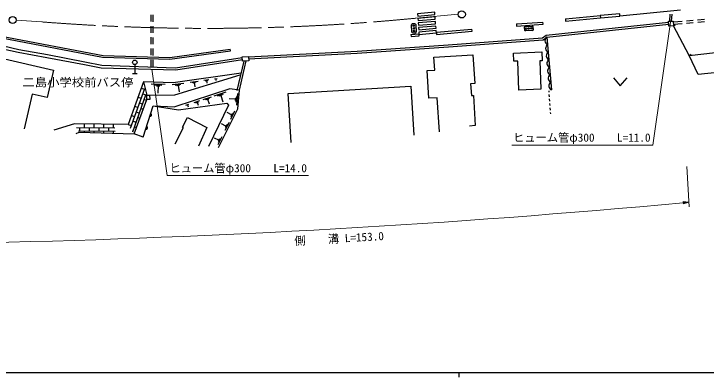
# Model space of a CAD drawing. Units: millimetres, scale not verified. Extents: x 40000 to 680000, y 20000 to 380000.
# Drawn here: x 168824 to 323153, y 204000 to 284962 of the extents above; entities that cross this region are included whole.
import ezdxf
from ezdxf.enums import TextEntityAlignment as Align

# ---------------------------------------------------------------- set-up
doc = ezdxf.new("R2010")
doc.units = ezdxf.units.MM
doc.header["$LTSCALE"] = 1000
doc.linetypes.add('CHAIN', pattern=[18.5, 12, -1.5, 3.5, -1.5])
for name, color, linetype, lineweight in [('M-BGD', 7, 'Continuous', 25), ('M-BMK', 2, 'CHAIN', 13), ('M-BMK-SRVR', 3, 'Continuous', 25), ('M-STR-HTXT', 7, 'Continuous', 13), ('M-STR-STRC', 7, 'Continuous', 25), ('M-STR-STRD', 7, 'Continuous', 25), ('M-TTL-BAND', 7, 'Continuous', 25)]:
    doc.layers.add(name, color=color, linetype=linetype, lineweight=lineweight)
doc.styles.add('ＭＳ ゴシック', font='')
doc.styles.get('ＭＳ ゴシック').set_extended_font_data('MS Gothic')

msp = doc.modelspace()

# ---------------------------------------------------------------- linework, layer by layer
at = {"layer": 'M-BGD'}
for p, q in [((199382, 284729), (199382, 283229)), ((199801, 284714), (199801, 283214)), ((315036, 283331), (315146, 284876)), ((315450, 283360), (315560, 284905)), ((317769, 283256), (315837, 283094)), ((317803, 282752), (315858, 282590)), ((315872, 282275), (316313, 282510)), ((315872, 282275), (316313, 282510)), ((320261, 283464), (318766, 283339)), ((320294, 282961), (318799, 282836)), ((322752, 283673), (321257, 283548)), ((322785, 283169), (321291, 283044)), ((199382, 282229), (199381, 280729)), ((199801, 282214), (199801, 280714)), ((319370, 275717), (315872, 282275)), ((199381, 279729), (199381, 278229)), ((199801, 279714), (199801, 278214)), ((287646, 279801), (288672, 267993)), ((199381, 277229), (199381, 275729)), ((199801, 277214), (199801, 275714)), ((199381, 274729), (199381, 273140)), ((199801, 274714), (199801, 273125)), ((319370, 275717), (319811, 275952)), ((195783, 273645), (195783, 271645)), ((218636, 267903), (220165, 274433)), ((219118, 267931), (220647, 274461)), ((195283, 271645), (196283, 271645)), ((211206, 270170), (212289, 270320)), ((211497, 270063), (212038, 270138)), ((211767, 270101), (211847, 269523)), ((213531, 270492), (214111, 270572)), ((213821, 270532), (213875, 270145)), ((302516, 270726), (304016, 268926)), ((304016, 268926), (305516, 270726)), ((197714, 269822), (198445, 266825)), ((199472, 269369), (202567, 269278)), ((200240, 269140), (201787, 269095)), ((200620, 268923), (201394, 268900)), ((201007, 268911), (200958, 267261)), ((204089, 269186), (206710, 269548)), ((204769, 269102), (206079, 269283)), ((205120, 268972), (205776, 269063)), ((205448, 269017), (205641, 267620)), ((208138, 269746), (209884, 269987)), ((208591, 269690), (209464, 269810)), ((208825, 269603), (209262, 269664)), ((209043, 269634), (209172, 268703)), ((194832, 259487), (197990, 268361)), ((197212, 268412), (197919, 268161)), ((197558, 267148), (198265, 266897)), ((213472, 266682), (216169, 267575)), ((214206, 266726), (215554, 267172)), ((218657, 267206), (218444, 264619)), ((230635, 256277), (229980, 267182)), ((288053, 267828), (288077, 267495)), ((288113, 266996), (288149, 266498)), ((195336, 258665), (198267, 266901)), ((196491, 266387), (197198, 266135)), ((197905, 265884), (198393, 265710)), ((209020, 265208), (210274, 265624)), ((210997, 265863), (212892, 266490)), ((211512, 265893), (212460, 266207)), ((211791, 265845), (212265, 266002)), ((212028, 265924), (212363, 264913)), ((214603, 266657), (215277, 266881)), ((214940, 266769), (215416, 265330)), ((218206, 265941), (216826, 266054)), ((218232, 266264), (218179, 265617)), ((218431, 266573), (218325, 265280)), ((288185, 265999), (288222, 265500)), ((195771, 264361), (196477, 264110)), ((196838, 265123), (197544, 264871)), ((197656, 257510), (199894, 264457)), ((199894, 264457), (204712, 264204)), ((207183, 264600), (207842, 264818)), ((207512, 264709), (207658, 264270)), ((209389, 265145), (210016, 265352)), ((209702, 265249), (209924, 264579)), ((288258, 265002), (288294, 264503)), ((288330, 264004), (288367, 263506)), ((196117, 263097), (196823, 262846)), ((197184, 263858), (197649, 263693)), ((217337, 262446), (216350, 262942)), ((218049, 263248), (217119, 261397)), ((217453, 262678), (217221, 262215)), ((217693, 262847), (217228, 261921)), ((288403, 263007), (288427, 262674)), ((195050, 262336), (195757, 262084)), ((195396, 261072), (196103, 260820)), ((196463, 261833), (196905, 261676)), ((182799, 259663), (191372, 259587)), ((183447, 259658), (183440, 258908)), ((184528, 260398), (184522, 259648)), ((185597, 259638), (185590, 258888)), ((186678, 260379), (186672, 259629)), ((187747, 259619), (187740, 258869)), ((188828, 260359), (188821, 259609)), ((189896, 259600), (189890, 258850)), ((190978, 260340), (190971, 259590)), ((194329, 260310), (195036, 260059)), ((195742, 259807), (196161, 259658)), ((216100, 259969), (215132, 260455)), ((216797, 260755), (215886, 258940)), ((216214, 260196), (215986, 259742)), ((216448, 260362), (215993, 259455)), ((271697, 260070), (270434, 259958)), ((183219, 258910), (191410, 258836)), ((184515, 258898), (184512, 258529)), ((186665, 258879), (186661, 258465)), ((188815, 258859), (188811, 258401)), ((190965, 258840), (190960, 258336)), ((195221, 258852), (195382, 258795)), ((197656, 257510), (195622, 258197)), ((214500, 256783), (213532, 257269)), ((215197, 257569), (214286, 255754)), ((214614, 257009), (214386, 256556)), ((214849, 257176), (214393, 256268))]:
    msp.add_line(p, q, dxfattribs=at)
for points in [[(262648, 285302), (258843, 284976), (258883, 284478), (262689, 284804)], [(262731, 284282), (258907, 283954), (258947, 283456), (262772, 283784)], [(299562, 284594), (299604, 284096), (303940, 284454), (303898, 284953)], [(262814, 283262), (258971, 282932), (259011, 282434), (262855, 282763)], [(314776, 283320), (315825, 283365), (315872, 282275), (314822, 282230)], [(262897, 282242), (259034, 281910), (259075, 281412), (262938, 281743)], [(259098, 280889), (259139, 280390), (263021, 280723), (262980, 281221)], [(280194, 276185), (286514, 276466), (286601, 274508), (286053, 274483), (286334, 268157), (281430, 267939), (281141, 274454), (280273, 274415)], [(319370, 275717), (331106, 277001), (331249, 275289), (334852, 275574), (335030, 274183), (327681, 273434), (327824, 272078), (321403, 271436)], [(219742, 275382), (221114, 275462), (221171, 274492), (219799, 274411)], [(198445, 266825), (199091, 266834), (199105, 265897), (198458, 265888)]]:
    msp.add_lwpolyline(points, close=True, dxfattribs=at)
for points in [[(221121, 275353), (245359, 276673), (265667, 278072), (286656, 279615), (287481, 280225), (314786, 283077)], [(221146, 274915), (245386, 276235), (265698, 277635), (286815, 279187), (287646, 279801), (314805, 282637)], [(142901, 258629), (146977, 262607), (153760, 270107), (158604, 275489), (159968, 277068), (161439, 277678), (163340, 278144), (164560, 278288), (169942, 277032), (176328, 275920), (184634, 274287), (188473, 273534), (204888, 272942), (219749, 275254)], [(143463, 258415), (147369, 262125), (154192, 269661), (159106, 275119), (160453, 276519), (161630, 277063), (163422, 277536), (164555, 277554), (169817, 276386), (176185, 275226), (184568, 273639), (188269, 272916), (204914, 272502), (219775, 274814)], [(149153, 258584), (150767, 265541), (153743, 264850), (154887, 269781), (164015, 267663), (165755, 275163), (177634, 272406), (176224, 266331), (172935, 267095), (171128, 259309)], [(263683, 258665), (263184, 266263), (261340, 266142), (260933, 272331), (262663, 272445), (262476, 275291), (271133, 275860), (271556, 269428), (270655, 269369), (270827, 266745), (271256, 266774), (271697, 260070)], [(219531, 271725), (204349, 269625), (197714, 269822)], [(198445, 266825), (204688, 266914), (218297, 271088), (219470, 271464)], [(197714, 269822), (194329, 260310), (182378, 260417), (177705, 259062)], [(229980, 267182), (257306, 268823), (257961, 257918)], [(214445, 255178), (218779, 263811), (219118, 267931), (216968, 268261), (204712, 264204)], [(182700, 258312), (183413, 258562), (195622, 258197), (198458, 265888)], [(199894, 264457), (205508, 263579), (216335, 265059), (216656, 264649), (212197, 255427)], [(204759, 255980), (206614, 259637), (206409, 259730), (207537, 261862), (211872, 259606), (209990, 255485)]]:
    msp.add_lwpolyline(points, dxfattribs=at)
msp.add_circle((195783, 274145), 500, dxfattribs=at)
for centre, radius, start, end in [((288184, 278998), 967, 123.83647, 246.10228), ((288331, 277311), 967, 123.83647, 246.10228), ((288477, 275624), 967, 123.83647, 246.10228), ((288624, 273938), 967, 123.83647, 246.10228), ((288771, 272251), 967, 123.83647, 246.10228), ((288917, 270564), 967, 123.83647, 246.10228), ((289064, 268877), 967, 123.83647, 246.10228), ((199183, 262428), 354, 260.93806, 63.34324), ((199183, 262428), 283, 263.1621, 61.1192), ((199183, 262428), 212, 266.90842, 57.37287), ((199183, 262428), 142, 274.62015, 49.66114), ((199183, 262428), 100, 284.93781, 39.34348), ((198263, 259572), 354, 260.93806, 63.34324), ((198263, 259572), 283, 263.1621, 61.1192), ((198263, 259572), 212, 266.90842, 57.37287), ((198263, 259572), 142, 274.62015, 49.66114), ((198263, 259572), 100, 284.93781, 39.34348)]:
    msp.add_arc(centre, radius, start, end, dxfattribs=at)
at = {"layer": 'M-BMK'}
for p, q in [((258443, 283993), (267882, 284917)), ((175036, 283168), (169357, 283537))]:
    msp.add_line(p, q, dxfattribs=at)
msp.add_arc((212058, 756525), 474803, 265.52791, 275.60638, dxfattribs=at)
at = {"layer": 'M-BMK-SRVR'}
for centre in [(268679, 284846), (168559, 283589)]:
    msp.add_circle(centre, 800, dxfattribs=at)
at = {"layer": 'M-STR-HTXT'}
for p, q in [((315215, 283078), (311269, 255720)), ((199621, 272633), (203022, 248903)), ((311269, 255720), (279819, 255720)), ((318846, 250961), (319361, 241975)), ((203022, 248903), (234472, 248903)), ((319304, 242974), (318036, 243107)), ((318036, 243107), (318082, 242609)), ((318290, 243080), (318041, 243057)), ((318045, 243007), (318543, 243053)), ((318797, 243027), (318050, 242957)), ((318055, 242908), (319050, 243000)), ((319304, 242974), (318059, 242858)), ((318064, 242808), (319060, 242901)), ((318815, 242828), (318069, 242758)), ((318073, 242708), (318571, 242755)), ((318327, 242682), (318078, 242659)), ((319304, 242974), (318082, 242609))]:
    msp.add_line(p, q, dxfattribs=at)
msp.add_arc((113451, 2453749), 2220339, 271.27434, 275.28742, dxfattribs=at)
at = {"layer": 'M-STR-STRC'}
for p, q in [((257547, 280907), (257459, 282505)), ((258247, 282748), (257648, 282715)), ((258457, 282559), (258545, 280962)), ((282599, 281933), (282637, 281334)), ((282785, 282145), (284382, 282248)), ((284446, 281250), (282849, 281147)), ((284633, 281462), (284594, 282061)), ((257757, 280718), (258356, 280751))]:
    msp.add_line(p, q, dxfattribs=at)
for centre in [(257969, 282332), (258002, 281733), (258035, 281134), (283017, 281659), (283616, 281698), (284214, 281736)]:
    msp.add_circle(centre, 167, dxfattribs=at)
for centre, radius, start, end in [((257758, 282426), 310, 110.96439, 165.32552), ((258174, 282455), 302, 20.27056, 76.01935), ((257842, 281025), 318, 201.71519, 254.57473), ((258237, 281048), 320, 291.94154, 344.34837), ((282893, 281863), 302, 110.78979, 166.53858), ((282925, 281448), 310, 201.48362, 255.84475), ((284298, 281939), 320, 22.46077, 74.8676), ((284326, 281544), 318, 292.23441, 345.09396)]:
    msp.add_arc(centre, radius, start, end, dxfattribs=at)
at = {"layer": 'M-STR-STRD'}
for p, q in [((303932, 284549), (317409, 285835)), ((291809, 283822), (299564, 284578)), ((291827, 283332), (299604, 284096)), ((280857, 282701), (286777, 283095)), ((280857, 282701), (280888, 282214)), ((280888, 282214), (286816, 282650)), ((286816, 282650), (286777, 283095)), ((291809, 283822), (291827, 283332)), ((263009, 280872), (270945, 281553)), ((263040, 280366), (270976, 281088)), ((270976, 281088), (270945, 281553)), ((166038, 279611), (188623, 275288)), ((257347, 280387), (259127, 280539)), ((257347, 280387), (257381, 279892)), ((257381, 279892), (259164, 280059)), ((259164, 280059), (259127, 280539)), ((263009, 280872), (263040, 280366)), ((203616, 274831), (217091, 276728)), ((217091, 276728), (217033, 277108)), ((188623, 275288), (203616, 274831))]:
    msp.add_line(p, q, dxfattribs=at)
msp.add_lwpolyline([(166103, 279978), (188707, 275673), (203596, 275242), (217033, 277108)], dxfattribs=at)
at = {"layer": 'M-TTL-BAND'}
for p, q in [((40000, 205000), (579000, 205000)), ((268000, 205000), (268000, 204000))]:
    msp.add_line(p, q, dxfattribs=at)

# ---------------------------------------------------------------- texts
at = {"layer": 'M-BGD', "style": 'ＭＳ ゴシック', "width": 1.1}
msp.add_text('二島小学校前バス停', height=1833, dxfattribs=at).set_placement((183121, 268221), align=Align.BOTTOM_CENTER)
at = {"layer": 'M-STR-HTXT', "style": 'ＭＳ ゴシック'}
for s, p in [('ヒューム管φ300\u3000\u3000L=11.0', (295444, 255920)), ('ヒューム管φ300\u3000\u3000L=14.0', (218847, 249103))]:
    msp.add_text(s, height=1833, dxfattribs=at).set_placement(p, align=Align.BOTTOM_CENTER)
msp.add_text('側\u3000\u3000溝 L=153.0', height=1833, rotation=3.281, dxfattribs=at).set_placement((241413, 233439), align=Align.BOTTOM_CENTER)

doc.saveas('drawing.dxf')
